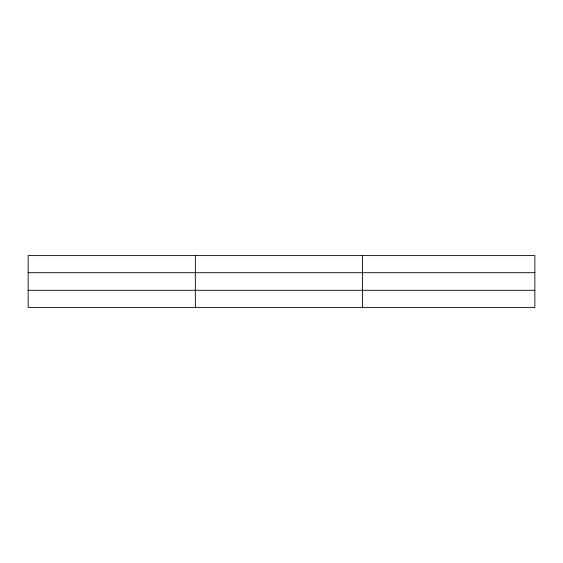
<?xml version="1.0" encoding="UTF-8"?>
<svg xmlns="http://www.w3.org/2000/svg" width="563" height="563" viewBox="0 0 563 563"><rect width="100%" height="100%" fill="white"/><g stroke="black" fill="none" stroke-linecap="round" stroke-linejoin="round"><path stroke-width="0.84" d="M195.361 255.602L195.361 307.398M362.572 255.602L362.572 307.398M534.85 290.304L534.85 307.398L28.15 307.398L28.15 255.602L534.85 255.602L534.85 290.304L28.15 290.304M28.15 272.696L534.85 272.696"/></g></svg>
